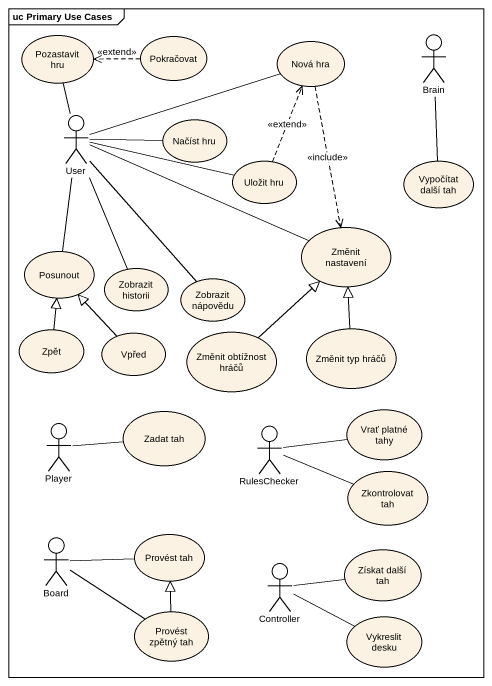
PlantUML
@startuml
mainframe uc Primary Use Cases
actor Brain
usecase "Pozastavit hru" as Pozastavit_hru
usecase Pokračovat
usecase "Nová hra" as Nová_hra
actor User
usecase "Načíst hru" as Načíst_hru
usecase "Uložit hru" as Uložit_hru
usecase "Vypočítat další tah" as Vypočítat_další_tah
usecase "Změnit nastavení" as Změnit_nastavení
usecase Posunout
usecase "Zobrazit historii" as Zobrazit_historii
usecase "Zobrazit nápovědu" as Zobrazit_nápovědu
usecase Zpět
usecase Vpřed
usecase "Změnit obtížnost hráčů" as Změnit_obtížnost_hráčů
usecase "Změnit typ hráčů" as Změnit_typ_hráčů
usecase "Zadat tah" as Zadat_tah
usecase "Vrať platné tahy" as Vrať_platné_tahy
actor Player
actor RulesChecker
usecase "Zkontrolovat tah" as Zkontrolovat_tah
actor Board
usecase "Provést tah" as Provést_tah
actor Controller
usecase "Získat další tah" as Získat_další_tah
usecase "Provést zpětný tah" as Provést_zpětný_tah
usecase "Vykreslit desku" as Vykreslit_desku
Brain -- Vypočítat_další_tah
Pokračovat .left.> Pozastavit_hru : <<extend>>
Nová_hra ..> Změnit_nastavení : <<include>>
User -up- Pozastavit_hru
User -right- Nová_hra
User -right- Načíst_hru
User -right- Uložit_hru
User -right- Změnit_nastavení
User -- Posunout
User -- Zobrazit_historii
User -- Zobrazit_nápovědu
Uložit_hru .up.> Nová_hra : <<extend>>
Zpět -up-|> Posunout
Vpřed -up-|> Posunout
Změnit_obtížnost_hráčů -up-|> Změnit_nastavení
Změnit_typ_hráčů -up-|> Změnit_nastavení
Player -right- Zadat_tah
RulesChecker -right- Vrať_platné_tahy
RulesChecker -right- Zkontrolovat_tah
Board -right- Provést_tah
Board -right- Provést_zpětný_tah
Controller -right- Získat_další_tah
Controller -right- Vykreslit_desku
Provést_zpětný_tah -up-|> Provést_tah
@enduml
